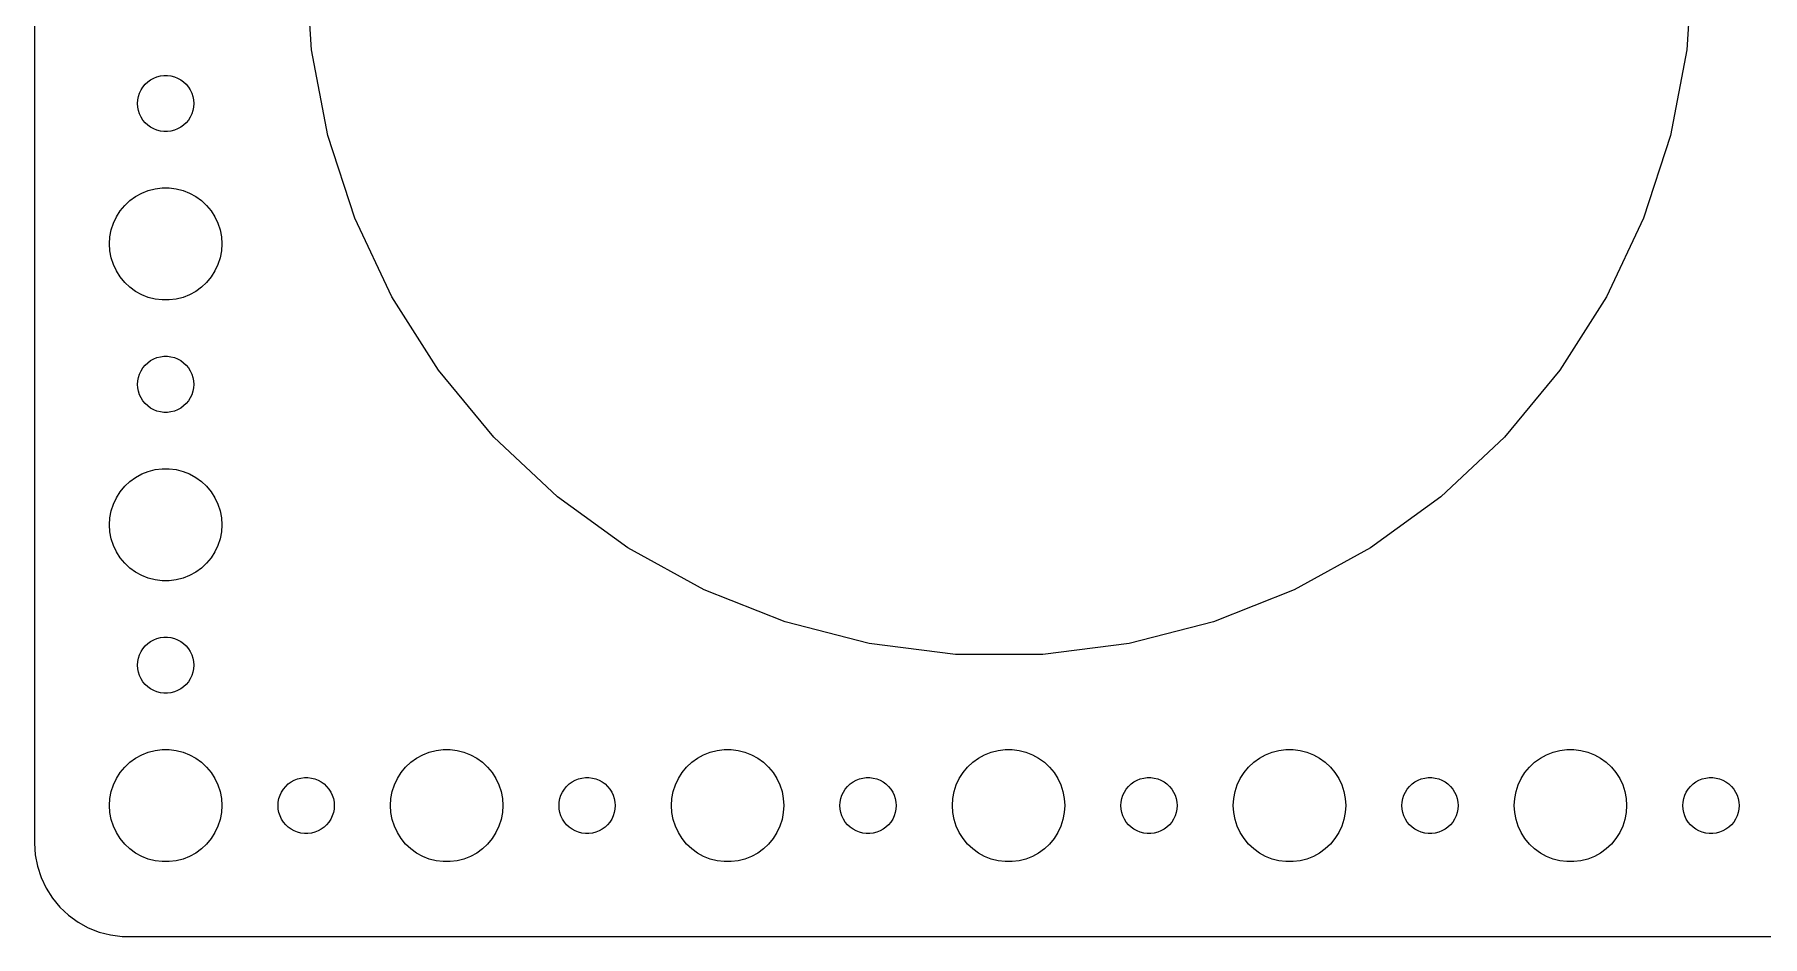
# Model space of a CAD drawing. Header units: metres. Extents: x -210 to 210, y -52 to 52.
# Drawn here: x -209.5 to -117.2, y -52 to -3.8 of the extents above; entities that cross this region are included whole.
import ezdxf

# ---------------------------------------------------------------- set-up
doc = ezdxf.new("R2010")
doc.units = ezdxf.units.M

msp = doc.modelspace()

# ---------------------------------------------------------------- linework, layer by layer
for p, q in [((-209.5, 47), (-209.5, -47)), ((-194.708, -4.63733), (-195, 0)), ((-121, 0), (-121.292, -4.63733)), ((-193.838, -9.20152), (-194.708, -4.63733)), ((-121.292, -4.63733), (-122.162, -9.20152)), ((-203.593, -6.47318), (-203.456, -6.34422)), ((-203.456, -6.34422), (-203.304, -6.23351)), ((-203.304, -6.23351), (-203.139, -6.14275)), ((-203.139, -6.14275), (-202.964, -6.07341)), ((-202.964, -6.07341), (-202.781, -6.02657)), ((-202.781, -6.02657), (-202.594, -6.00294)), ((-202.594, -6.00294), (-202.406, -6.00294)), ((-202.406, -6.00294), (-202.219, -6.02657)), ((-202.219, -6.02657), (-202.036, -6.07341)), ((-202.036, -6.07341), (-201.861, -6.14275)), ((-201.861, -6.14275), (-201.696, -6.23351)), ((-201.696, -6.23351), (-201.544, -6.34422)), ((-201.544, -6.34422), (-201.407, -6.47318)), ((-204, -7.5), (-203.988, -7.312)), ((-203.988, -7.312), (-203.953, -7.12695)), ((-203.953, -7.12695), (-203.895, -6.9478)), ((-203.895, -6.9478), (-203.814, -6.77736)), ((-203.814, -6.77736), (-203.714, -6.61832)), ((-203.714, -6.61832), (-203.593, -6.47318)), ((-201.407, -6.47318), (-201.286, -6.61832)), ((-201.286, -6.61832), (-201.186, -6.77736)), ((-201.186, -6.77736), (-201.105, -6.9478)), ((-201.105, -6.9478), (-201.047, -7.12695)), ((-201.047, -7.12695), (-201.012, -7.312)), ((-201.012, -7.312), (-201, -7.5)), ((-203.988, -7.68799), (-204, -7.5)), ((-203.953, -7.87303), (-203.988, -7.68799)), ((-203.895, -8.05219), (-203.953, -7.87303)), ((-203.814, -8.22263), (-203.895, -8.05219)), ((-203.714, -8.38167), (-203.814, -8.22263)), ((-201.186, -8.22263), (-201.286, -8.38167)), ((-201.105, -8.05219), (-201.186, -8.22263)), ((-201.047, -7.87303), (-201.105, -8.05219)), ((-201.012, -7.68799), (-201.047, -7.87303)), ((-201, -7.5), (-201.012, -7.68799)), ((-203.593, -8.52681), (-203.714, -8.38167)), ((-203.456, -8.65576), (-203.593, -8.52681)), ((-203.304, -8.76648), (-203.456, -8.65576)), ((-203.139, -8.85724), (-203.304, -8.76648)), ((-202.964, -8.92657), (-203.139, -8.85724)), ((-202.781, -8.97342), (-202.964, -8.92657)), ((-202.594, -8.99704), (-202.781, -8.97342)), ((-202.406, -8.99704), (-202.594, -8.99704)), ((-202.219, -8.97342), (-202.406, -8.99704)), ((-202.036, -8.92657), (-202.219, -8.97342)), ((-201.861, -8.85724), (-202.036, -8.92657)), ((-201.696, -8.76648), (-201.861, -8.85724)), ((-201.544, -8.65576), (-201.696, -8.76648)), ((-201.407, -8.52681), (-201.544, -8.65576)), ((-201.286, -8.38167), (-201.407, -8.52681)), ((-192.402, -13.6206), (-193.838, -9.20152)), ((-122.162, -9.20152), (-123.598, -13.6206)), ((-204.687, -12.9464), (-204.412, -12.6884)), ((-204.412, -12.6884), (-204.107, -12.467)), ((-204.107, -12.467), (-203.777, -12.2855)), ((-203.777, -12.2855), (-203.427, -12.1468)), ((-203.427, -12.1468), (-203.062, -12.0531)), ((-203.062, -12.0531), (-202.688, -12.0059)), ((-202.688, -12.0059), (-202.312, -12.0059)), ((-202.312, -12.0059), (-201.938, -12.0531)), ((-201.938, -12.0531), (-201.573, -12.1468)), ((-201.573, -12.1468), (-201.223, -12.2855)), ((-201.223, -12.2855), (-200.893, -12.467)), ((-200.893, -12.467), (-200.588, -12.6884)), ((-200.588, -12.6884), (-200.313, -12.9464)), ((-205.289, -13.8956), (-205.129, -13.5547)), ((-205.129, -13.5547), (-204.927, -13.2366)), ((-204.927, -13.2366), (-204.687, -12.9464)), ((-200.313, -12.9464), (-200.073, -13.2366)), ((-200.073, -13.2366), (-199.871, -13.5547)), ((-199.871, -13.5547), (-199.711, -13.8956)), ((-190.423, -17.8249), (-192.402, -13.6206)), ((-123.598, -13.6206), (-125.577, -17.8249)), ((-205.5, -15), (-205.476, -14.624)), ((-205.476, -14.624), (-205.406, -14.2539)), ((-205.406, -14.2539), (-205.289, -13.8956)), ((-199.711, -13.8956), (-199.594, -14.2539)), ((-199.594, -14.2539), (-199.524, -14.624)), ((-199.524, -14.624), (-199.5, -15)), ((-205.476, -15.376), (-205.5, -15)), ((-205.406, -15.7461), (-205.476, -15.376)), ((-199.524, -15.376), (-199.594, -15.7461)), ((-199.5, -15), (-199.524, -15.376)), ((-205.289, -16.1044), (-205.406, -15.7461)), ((-205.129, -16.4453), (-205.289, -16.1044)), ((-204.927, -16.7634), (-205.129, -16.4453)), ((-199.871, -16.4453), (-200.073, -16.7634)), ((-199.711, -16.1044), (-199.871, -16.4453)), ((-199.594, -15.7461), (-199.711, -16.1044)), ((-204.687, -17.0536), (-204.927, -16.7634)), ((-204.412, -17.3115), (-204.687, -17.0536)), ((-204.107, -17.533), (-204.412, -17.3115)), ((-200.588, -17.3115), (-200.893, -17.533)), ((-200.313, -17.0536), (-200.588, -17.3115)), ((-200.073, -16.7634), (-200.313, -17.0536)), ((-203.777, -17.7145), (-204.107, -17.533)), ((-203.427, -17.8532), (-203.777, -17.7145)), ((-203.062, -17.9469), (-203.427, -17.8532)), ((-202.688, -17.9941), (-203.062, -17.9469)), ((-202.312, -17.9941), (-202.688, -17.9941)), ((-201.938, -17.9469), (-202.312, -17.9941)), ((-201.573, -17.8532), (-201.938, -17.9469)), ((-201.223, -17.7145), (-201.573, -17.8532)), ((-200.893, -17.533), (-201.223, -17.7145)), ((-187.934, -21.748), (-190.423, -17.8249)), ((-125.577, -17.8249), (-128.066, -21.748)), ((-203.304, -21.2335), (-203.139, -21.1427)), ((-203.139, -21.1427), (-202.964, -21.0734)), ((-202.964, -21.0734), (-202.781, -21.0266)), ((-202.781, -21.0266), (-202.594, -21.003)), ((-202.594, -21.003), (-202.406, -21.003)), ((-202.406, -21.003), (-202.219, -21.0266)), ((-202.219, -21.0266), (-202.036, -21.0734)), ((-202.036, -21.0734), (-201.861, -21.1427)), ((-201.861, -21.1427), (-201.696, -21.2335)), ((-203.988, -22.312), (-203.953, -22.127)), ((-203.953, -22.127), (-203.895, -21.9478)), ((-203.895, -21.9478), (-203.814, -21.7774)), ((-203.814, -21.7774), (-203.714, -21.6183)), ((-203.714, -21.6183), (-203.593, -21.4732)), ((-203.593, -21.4732), (-203.456, -21.3442)), ((-203.456, -21.3442), (-203.304, -21.2335)), ((-201.696, -21.2335), (-201.544, -21.3442)), ((-201.544, -21.3442), (-201.407, -21.4732)), ((-201.407, -21.4732), (-201.286, -21.6183)), ((-201.286, -21.6183), (-201.186, -21.7774)), ((-201.186, -21.7774), (-201.105, -21.9478)), ((-201.105, -21.9478), (-201.047, -22.127)), ((-201.047, -22.127), (-201.012, -22.312)), ((-184.972, -25.3282), (-187.934, -21.748)), ((-128.066, -21.748), (-131.028, -25.3282)), ((-204, -22.5), (-203.988, -22.312)), ((-203.988, -22.688), (-204, -22.5)), ((-203.953, -22.873), (-203.988, -22.688)), ((-203.895, -23.0522), (-203.953, -22.873)), ((-203.814, -23.2226), (-203.895, -23.0522)), ((-201.105, -23.0522), (-201.186, -23.2226)), ((-201.047, -22.873), (-201.105, -23.0522)), ((-201.012, -22.688), (-201.047, -22.873)), ((-201.012, -22.312), (-201, -22.5)), ((-201, -22.5), (-201.012, -22.688)), ((-203.714, -23.3817), (-203.814, -23.2226)), ((-203.593, -23.5268), (-203.714, -23.3817)), ((-203.456, -23.6558), (-203.593, -23.5268)), ((-203.304, -23.7665), (-203.456, -23.6558)), ((-203.139, -23.8572), (-203.304, -23.7665)), ((-202.964, -23.9266), (-203.139, -23.8572)), ((-202.781, -23.9734), (-202.964, -23.9266)), ((-202.594, -23.997), (-202.781, -23.9734)), ((-202.219, -23.9734), (-202.406, -23.997)), ((-202.036, -23.9266), (-202.219, -23.9734)), ((-201.861, -23.8572), (-202.036, -23.9266)), ((-201.696, -23.7665), (-201.861, -23.8572)), ((-201.544, -23.6558), (-201.696, -23.7665)), ((-201.407, -23.5268), (-201.544, -23.6558)), ((-201.286, -23.3817), (-201.407, -23.5268)), ((-201.186, -23.2226), (-201.286, -23.3817)), ((-202.406, -23.997), (-202.594, -23.997)), ((-181.585, -28.509), (-184.972, -25.3282)), ((-131.028, -25.3282), (-134.415, -28.509)), ((-204.412, -27.6884), (-204.107, -27.467)), ((-204.107, -27.467), (-203.777, -27.2855)), ((-203.777, -27.2855), (-203.427, -27.1468)), ((-203.427, -27.1468), (-203.062, -27.0531)), ((-203.062, -27.0531), (-202.688, -27.0059)), ((-202.688, -27.0059), (-202.312, -27.0059)), ((-202.312, -27.0059), (-201.938, -27.0531)), ((-201.938, -27.0531), (-201.573, -27.1468)), ((-201.573, -27.1468), (-201.223, -27.2855)), ((-201.223, -27.2855), (-200.893, -27.467)), ((-200.893, -27.467), (-200.588, -27.6884)), ((-205.289, -28.8956), (-205.129, -28.5547)), ((-205.129, -28.5547), (-204.927, -28.2366)), ((-204.927, -28.2366), (-204.687, -27.9464)), ((-204.687, -27.9464), (-204.412, -27.6884)), ((-200.588, -27.6884), (-200.313, -27.9464)), ((-200.313, -27.9464), (-200.073, -28.2366)), ((-200.073, -28.2366), (-199.871, -28.5547)), ((-199.871, -28.5547), (-199.711, -28.8956)), ((-177.826, -31.2401), (-181.585, -28.509)), ((-134.415, -28.509), (-138.174, -31.2401)), ((-205.476, -29.624), (-205.406, -29.2539)), ((-205.406, -29.2539), (-205.289, -28.8956)), ((-199.711, -28.8956), (-199.594, -29.2539)), ((-199.594, -29.2539), (-199.524, -29.624)), ((-205.5, -30), (-205.476, -29.624)), ((-205.476, -30.376), (-205.5, -30)), ((-205.406, -30.7461), (-205.476, -30.376)), ((-199.524, -30.376), (-199.594, -30.7461)), ((-199.524, -29.624), (-199.5, -30)), ((-199.5, -30), (-199.524, -30.376)), ((-205.289, -31.1044), (-205.406, -30.7461)), ((-205.129, -31.4453), (-205.289, -31.1044)), ((-199.711, -31.1044), (-199.871, -31.4453)), ((-199.594, -30.7461), (-199.711, -31.1044)), ((-173.754, -33.4786), (-177.826, -31.2401)), ((-138.174, -31.2401), (-142.246, -33.4786)), ((-204.927, -31.7634), (-205.129, -31.4453)), ((-204.687, -32.0536), (-204.927, -31.7634)), ((-204.412, -32.3115), (-204.687, -32.0536)), ((-200.313, -32.0536), (-200.588, -32.3115)), ((-200.073, -31.7634), (-200.313, -32.0536)), ((-199.871, -31.4453), (-200.073, -31.7634)), ((-204.107, -32.533), (-204.412, -32.3115)), ((-203.777, -32.7145), (-204.107, -32.533)), ((-203.427, -32.8532), (-203.777, -32.7145)), ((-203.062, -32.9469), (-203.427, -32.8532)), ((-202.688, -32.9941), (-203.062, -32.9469)), ((-202.312, -32.9941), (-202.688, -32.9941)), ((-201.938, -32.9469), (-202.312, -32.9941)), ((-201.573, -32.8532), (-201.938, -32.9469)), ((-201.223, -32.7145), (-201.573, -32.8532)), ((-200.893, -32.533), (-201.223, -32.7145)), ((-200.588, -32.3115), (-200.893, -32.533)), ((-169.434, -35.1891), (-173.754, -33.4786)), ((-142.246, -33.4786), (-146.566, -35.1891)), ((-164.933, -36.3446), (-169.434, -35.1891)), ((-146.566, -35.1891), (-151.067, -36.3446)), ((-203.895, -36.9478), (-203.814, -36.7774)), ((-203.814, -36.7774), (-203.714, -36.6183)), ((-203.714, -36.6183), (-203.593, -36.4732)), ((-203.593, -36.4732), (-203.456, -36.3442)), ((-203.456, -36.3442), (-203.304, -36.2335)), ((-203.304, -36.2335), (-203.139, -36.1428)), ((-203.139, -36.1428), (-202.964, -36.0734)), ((-202.964, -36.0734), (-202.781, -36.0266)), ((-202.781, -36.0266), (-202.594, -36.003)), ((-202.594, -36.003), (-202.406, -36.003)), ((-202.406, -36.003), (-202.219, -36.0266)), ((-202.219, -36.0266), (-202.036, -36.0734)), ((-202.036, -36.0734), (-201.861, -36.1428)), ((-201.861, -36.1428), (-201.696, -36.2335)), ((-201.696, -36.2335), (-201.544, -36.3442)), ((-201.544, -36.3442), (-201.407, -36.4732)), ((-201.407, -36.4732), (-201.286, -36.6183)), ((-201.286, -36.6183), (-201.186, -36.7774)), ((-201.186, -36.7774), (-201.105, -36.9478)), ((-160.323, -36.927), (-164.933, -36.3446)), ((-151.067, -36.3446), (-155.677, -36.927)), ((-204, -37.5), (-203.988, -37.312)), ((-203.988, -37.688), (-204, -37.5)), ((-203.988, -37.312), (-203.953, -37.127)), ((-203.953, -37.873), (-203.988, -37.688)), ((-203.953, -37.127), (-203.895, -36.9478)), ((-201.105, -36.9478), (-201.047, -37.127)), ((-201.047, -37.127), (-201.012, -37.312)), ((-201.012, -37.688), (-201.047, -37.873)), ((-201.012, -37.312), (-201, -37.5)), ((-201, -37.5), (-201.012, -37.688)), ((-155.677, -36.927), (-160.323, -36.927)), ((-203.895, -38.0522), (-203.953, -37.873)), ((-203.814, -38.2226), (-203.895, -38.0522)), ((-203.714, -38.3817), (-203.814, -38.2226)), ((-203.593, -38.5268), (-203.714, -38.3817)), ((-203.456, -38.6558), (-203.593, -38.5268)), ((-203.304, -38.7665), (-203.456, -38.6558)), ((-201.544, -38.6558), (-201.696, -38.7665)), ((-201.407, -38.5268), (-201.544, -38.6558)), ((-201.286, -38.3817), (-201.407, -38.5268)), ((-201.186, -38.2226), (-201.286, -38.3817)), ((-201.105, -38.0522), (-201.186, -38.2226)), ((-201.047, -37.873), (-201.105, -38.0522)), ((-203.139, -38.8572), (-203.304, -38.7665)), ((-202.964, -38.9266), (-203.139, -38.8572)), ((-202.781, -38.9734), (-202.964, -38.9266)), ((-202.594, -38.997), (-202.781, -38.9734)), ((-202.406, -38.997), (-202.594, -38.997)), ((-202.219, -38.9734), (-202.406, -38.997)), ((-202.036, -38.9266), (-202.219, -38.9734)), ((-201.861, -38.8572), (-202.036, -38.9266)), ((-201.696, -38.7665), (-201.861, -38.8572)), ((-204.107, -42.467), (-203.777, -42.2855)), ((-203.777, -42.2855), (-203.427, -42.1468)), ((-203.427, -42.1468), (-203.062, -42.0531)), ((-203.062, -42.0531), (-202.688, -42.0059)), ((-202.688, -42.0059), (-202.312, -42.0059)), ((-202.312, -42.0059), (-201.938, -42.0531)), ((-201.938, -42.0531), (-201.573, -42.1468)), ((-201.573, -42.1468), (-201.223, -42.2855)), ((-201.223, -42.2855), (-200.893, -42.467)), ((-189.107, -42.467), (-188.777, -42.2855)), ((-188.777, -42.2855), (-188.427, -42.1468)), ((-188.427, -42.1468), (-188.062, -42.0531)), ((-188.062, -42.0531), (-187.688, -42.0059)), ((-187.688, -42.0059), (-187.312, -42.0059)), ((-187.312, -42.0059), (-186.938, -42.0531)), ((-186.938, -42.0531), (-186.573, -42.1468)), ((-186.573, -42.1468), (-186.223, -42.2855)), ((-186.223, -42.2855), (-185.893, -42.467)), ((-174.107, -42.467), (-173.777, -42.2855)), ((-173.777, -42.2855), (-173.427, -42.1468)), ((-173.427, -42.1468), (-173.062, -42.0531)), ((-173.062, -42.0531), (-172.688, -42.0059)), ((-172.688, -42.0059), (-172.312, -42.0059)), ((-172.312, -42.0059), (-171.938, -42.0531)), ((-171.938, -42.0531), (-171.573, -42.1468)), ((-171.573, -42.1468), (-171.223, -42.2855)), ((-171.223, -42.2855), (-170.893, -42.467)), ((-159.107, -42.467), (-158.777, -42.2855)), ((-158.777, -42.2855), (-158.427, -42.1468)), ((-158.427, -42.1468), (-158.062, -42.0531)), ((-158.062, -42.0531), (-157.688, -42.0059)), ((-157.688, -42.0059), (-157.312, -42.0059)), ((-157.312, -42.0059), (-156.938, -42.0531)), ((-156.938, -42.0531), (-156.573, -42.1468)), ((-156.573, -42.1468), (-156.223, -42.2855)), ((-156.223, -42.2855), (-155.893, -42.467)), ((-144.107, -42.467), (-143.777, -42.2855)), ((-143.777, -42.2855), (-143.427, -42.1468)), ((-143.427, -42.1468), (-143.062, -42.0531)), ((-143.062, -42.0531), (-142.688, -42.0059)), ((-142.688, -42.0059), (-142.312, -42.0059)), ((-142.312, -42.0059), (-141.938, -42.0531)), ((-141.938, -42.0531), (-141.573, -42.1468)), ((-141.573, -42.1468), (-141.223, -42.2855)), ((-141.223, -42.2855), (-140.893, -42.467)), ((-129.107, -42.467), (-128.777, -42.2855)), ((-128.777, -42.2855), (-128.427, -42.1468)), ((-128.427, -42.1468), (-128.062, -42.0531)), ((-128.062, -42.0531), (-127.688, -42.0059)), ((-127.688, -42.0059), (-127.312, -42.0059)), ((-127.312, -42.0059), (-126.938, -42.0531)), ((-126.938, -42.0531), (-126.573, -42.1468)), ((-126.573, -42.1468), (-126.223, -42.2855)), ((-126.223, -42.2855), (-125.893, -42.467)), ((-205.129, -43.5547), (-204.927, -43.2366)), ((-204.927, -43.2366), (-204.687, -42.9464)), ((-204.687, -42.9464), (-204.412, -42.6885)), ((-204.412, -42.6885), (-204.107, -42.467)), ((-200.893, -42.467), (-200.588, -42.6885)), ((-200.588, -42.6885), (-200.313, -42.9464)), ((-200.313, -42.9464), (-200.073, -43.2366)), ((-200.073, -43.2366), (-199.871, -43.5547)), ((-190.129, -43.5547), (-189.927, -43.2366)), ((-189.927, -43.2366), (-189.687, -42.9464)), ((-189.687, -42.9464), (-189.412, -42.6885)), ((-189.412, -42.6885), (-189.107, -42.467)), ((-185.893, -42.467), (-185.588, -42.6885)), ((-185.588, -42.6885), (-185.313, -42.9464)), ((-185.313, -42.9464), (-185.073, -43.2366)), ((-185.073, -43.2366), (-184.871, -43.5547)), ((-175.129, -43.5547), (-174.927, -43.2366)), ((-174.927, -43.2366), (-174.687, -42.9464)), ((-174.687, -42.9464), (-174.412, -42.6885)), ((-174.412, -42.6885), (-174.107, -42.467)), ((-170.893, -42.467), (-170.588, -42.6885)), ((-170.588, -42.6885), (-170.313, -42.9464)), ((-170.313, -42.9464), (-170.073, -43.2366)), ((-170.073, -43.2366), (-169.871, -43.5547)), ((-160.129, -43.5547), (-159.927, -43.2366)), ((-159.927, -43.2366), (-159.687, -42.9464)), ((-159.687, -42.9464), (-159.412, -42.6885)), ((-159.412, -42.6885), (-159.107, -42.467)), ((-155.893, -42.467), (-155.588, -42.6885)), ((-155.588, -42.6885), (-155.313, -42.9464)), ((-155.313, -42.9464), (-155.073, -43.2366)), ((-155.073, -43.2366), (-154.871, -43.5547)), ((-145.129, -43.5547), (-144.927, -43.2366)), ((-144.927, -43.2366), (-144.687, -42.9464)), ((-144.687, -42.9464), (-144.412, -42.6885)), ((-144.412, -42.6885), (-144.107, -42.467)), ((-140.893, -42.467), (-140.588, -42.6885)), ((-140.588, -42.6885), (-140.313, -42.9464)), ((-140.313, -42.9464), (-140.073, -43.2366)), ((-140.073, -43.2366), (-139.871, -43.5547)), ((-130.129, -43.5547), (-129.927, -43.2366)), ((-129.927, -43.2366), (-129.687, -42.9464)), ((-129.687, -42.9464), (-129.412, -42.6885)), ((-129.412, -42.6885), (-129.107, -42.467)), ((-125.893, -42.467), (-125.588, -42.6885)), ((-125.588, -42.6885), (-125.313, -42.9464)), ((-125.313, -42.9464), (-125.073, -43.2366)), ((-125.073, -43.2366), (-124.871, -43.5547)), ((-205.476, -44.624), (-205.406, -44.2539)), ((-205.406, -44.2539), (-205.289, -43.8956)), ((-205.289, -43.8956), (-205.129, -43.5547)), ((-199.871, -43.5547), (-199.711, -43.8956)), ((-199.711, -43.8956), (-199.594, -44.2539)), ((-199.594, -44.2539), (-199.524, -44.624)), ((-196.395, -44.4478), (-196.314, -44.2774)), ((-196.314, -44.2774), (-196.214, -44.1183)), ((-196.214, -44.1183), (-196.093, -43.9732)), ((-196.093, -43.9732), (-195.956, -43.8442)), ((-195.956, -43.8442), (-195.804, -43.7335)), ((-195.804, -43.7335), (-195.639, -43.6428)), ((-195.639, -43.6428), (-195.464, -43.5734)), ((-195.464, -43.5734), (-195.281, -43.5266)), ((-195.281, -43.5266), (-195.094, -43.503)), ((-195.094, -43.503), (-194.906, -43.503)), ((-194.906, -43.503), (-194.719, -43.5266)), ((-194.719, -43.5266), (-194.536, -43.5734)), ((-194.536, -43.5734), (-194.361, -43.6428)), ((-194.361, -43.6428), (-194.196, -43.7335)), ((-194.196, -43.7335), (-194.044, -43.8442)), ((-194.044, -43.8442), (-193.907, -43.9732)), ((-193.907, -43.9732), (-193.786, -44.1183)), ((-193.786, -44.1183), (-193.686, -44.2774)), ((-193.686, -44.2774), (-193.605, -44.4478)), ((-190.476, -44.624), (-190.406, -44.2539)), ((-190.406, -44.2539), (-190.289, -43.8956)), ((-190.289, -43.8956), (-190.129, -43.5547)), ((-184.871, -43.5547), (-184.711, -43.8956)), ((-184.711, -43.8956), (-184.594, -44.2539)), ((-184.594, -44.2539), (-184.524, -44.624)), ((-181.395, -44.4478), (-181.314, -44.2774)), ((-181.314, -44.2774), (-181.214, -44.1183)), ((-181.214, -44.1183), (-181.093, -43.9732)), ((-181.093, -43.9732), (-180.956, -43.8442)), ((-180.956, -43.8442), (-180.804, -43.7335)), ((-180.804, -43.7335), (-180.639, -43.6428)), ((-180.639, -43.6428), (-180.464, -43.5734)), ((-180.464, -43.5734), (-180.281, -43.5266)), ((-180.281, -43.5266), (-180.094, -43.503)), ((-180.094, -43.503), (-179.906, -43.503)), ((-179.906, -43.503), (-179.719, -43.5266)), ((-179.719, -43.5266), (-179.536, -43.5734)), ((-179.536, -43.5734), (-179.361, -43.6428)), ((-179.361, -43.6428), (-179.196, -43.7335)), ((-179.196, -43.7335), (-179.044, -43.8442)), ((-179.044, -43.8442), (-178.907, -43.9732)), ((-178.907, -43.9732), (-178.786, -44.1183)), ((-178.786, -44.1183), (-178.686, -44.2774)), ((-178.686, -44.2774), (-178.605, -44.4478)), ((-175.476, -44.624), (-175.406, -44.2539)), ((-175.406, -44.2539), (-175.289, -43.8956)), ((-175.289, -43.8956), (-175.129, -43.5547)), ((-169.871, -43.5547), (-169.711, -43.8956)), ((-169.711, -43.8956), (-169.594, -44.2539)), ((-169.594, -44.2539), (-169.524, -44.624)), ((-166.395, -44.4478), (-166.314, -44.2774)), ((-166.314, -44.2774), (-166.214, -44.1183)), ((-166.214, -44.1183), (-166.093, -43.9732)), ((-166.093, -43.9732), (-165.956, -43.8442)), ((-165.956, -43.8442), (-165.804, -43.7335)), ((-165.804, -43.7335), (-165.639, -43.6428)), ((-165.639, -43.6428), (-165.464, -43.5734)), ((-165.464, -43.5734), (-165.281, -43.5266)), ((-165.281, -43.5266), (-165.094, -43.503)), ((-165.094, -43.503), (-164.906, -43.503)), ((-164.906, -43.503), (-164.719, -43.5266)), ((-164.719, -43.5266), (-164.536, -43.5734)), ((-164.536, -43.5734), (-164.361, -43.6428)), ((-164.361, -43.6428), (-164.196, -43.7335)), ((-164.196, -43.7335), (-164.044, -43.8442)), ((-164.044, -43.8442), (-163.907, -43.9732)), ((-163.907, -43.9732), (-163.786, -44.1183)), ((-163.786, -44.1183), (-163.686, -44.2774)), ((-163.686, -44.2774), (-163.605, -44.4478)), ((-160.476, -44.624), (-160.406, -44.2539)), ((-160.406, -44.2539), (-160.289, -43.8956)), ((-160.289, -43.8956), (-160.129, -43.5547)), ((-154.871, -43.5547), (-154.711, -43.8956)), ((-154.711, -43.8956), (-154.594, -44.2539)), ((-154.594, -44.2539), (-154.524, -44.624)), ((-151.395, -44.4478), (-151.314, -44.2774)), ((-151.314, -44.2774), (-151.214, -44.1183)), ((-151.214, -44.1183), (-151.093, -43.9732)), ((-151.093, -43.9732), (-150.956, -43.8442)), ((-150.956, -43.8442), (-150.804, -43.7335)), ((-150.804, -43.7335), (-150.639, -43.6428)), ((-150.639, -43.6428), (-150.464, -43.5734)), ((-150.464, -43.5734), (-150.281, -43.5266)), ((-150.281, -43.5266), (-150.094, -43.503)), ((-150.094, -43.503), (-149.906, -43.503)), ((-149.906, -43.503), (-149.719, -43.5266)), ((-149.719, -43.5266), (-149.536, -43.5734)), ((-149.536, -43.5734), (-149.361, -43.6428)), ((-149.361, -43.6428), (-149.196, -43.7335)), ((-149.196, -43.7335), (-149.044, -43.8442)), ((-149.044, -43.8442), (-148.907, -43.9732)), ((-148.907, -43.9732), (-148.786, -44.1183)), ((-148.786, -44.1183), (-148.686, -44.2774)), ((-148.686, -44.2774), (-148.605, -44.4478)), ((-145.476, -44.624), (-145.406, -44.2539)), ((-145.406, -44.2539), (-145.289, -43.8956)), ((-145.289, -43.8956), (-145.129, -43.5547)), ((-139.871, -43.5547), (-139.711, -43.8956)), ((-139.711, -43.8956), (-139.594, -44.2539)), ((-139.594, -44.2539), (-139.524, -44.624)), ((-136.395, -44.4478), (-136.314, -44.2774)), ((-136.314, -44.2774), (-136.214, -44.1183)), ((-136.214, -44.1183), (-136.093, -43.9732)), ((-136.093, -43.9732), (-135.956, -43.8442)), ((-135.956, -43.8442), (-135.804, -43.7335)), ((-135.804, -43.7335), (-135.639, -43.6428)), ((-135.639, -43.6428), (-135.464, -43.5734)), ((-135.464, -43.5734), (-135.281, -43.5266)), ((-135.281, -43.5266), (-135.094, -43.503)), ((-135.094, -43.503), (-134.906, -43.503)), ((-134.906, -43.503), (-134.719, -43.5266)), ((-134.719, -43.5266), (-134.536, -43.5734)), ((-134.536, -43.5734), (-134.361, -43.6428)), ((-134.361, -43.6428), (-134.196, -43.7335)), ((-134.196, -43.7335), (-134.044, -43.8442)), ((-134.044, -43.8442), (-133.907, -43.9732)), ((-133.907, -43.9732), (-133.786, -44.1183)), ((-133.786, -44.1183), (-133.686, -44.2774)), ((-133.686, -44.2774), (-133.605, -44.4478)), ((-130.476, -44.624), (-130.406, -44.2539)), ((-130.406, -44.2539), (-130.289, -43.8956)), ((-130.289, -43.8956), (-130.129, -43.5547)), ((-124.871, -43.5547), (-124.711, -43.8956)), ((-124.711, -43.8956), (-124.594, -44.2539)), ((-124.594, -44.2539), (-124.524, -44.624)), ((-121.395, -44.4478), (-121.314, -44.2774)), ((-121.314, -44.2774), (-121.214, -44.1183)), ((-121.214, -44.1183), (-121.093, -43.9732)), ((-121.093, -43.9732), (-120.956, -43.8442)), ((-120.956, -43.8442), (-120.804, -43.7335)), ((-120.804, -43.7335), (-120.639, -43.6428)), ((-120.639, -43.6428), (-120.464, -43.5734)), ((-120.464, -43.5734), (-120.281, -43.5266)), ((-120.281, -43.5266), (-120.094, -43.503)), ((-120.094, -43.503), (-119.906, -43.503)), ((-119.906, -43.503), (-119.719, -43.5266)), ((-119.719, -43.5266), (-119.536, -43.5734)), ((-119.536, -43.5734), (-119.361, -43.6428)), ((-119.361, -43.6428), (-119.196, -43.7335)), ((-119.196, -43.7335), (-119.044, -43.8442)), ((-119.044, -43.8442), (-118.907, -43.9732)), ((-118.907, -43.9732), (-118.786, -44.1183)), ((-118.786, -44.1183), (-118.686, -44.2774)), ((-118.686, -44.2774), (-118.605, -44.4478)), ((-205.5, -45), (-205.476, -44.624)), ((-205.476, -45.376), (-205.5, -45)), ((-199.524, -44.624), (-199.5, -45)), ((-199.5, -45), (-199.524, -45.376)), ((-196.5, -45), (-196.488, -44.812)), ((-196.488, -45.188), (-196.5, -45)), ((-196.488, -44.812), (-196.453, -44.627)), ((-196.453, -45.373), (-196.488, -45.188)), ((-196.453, -44.627), (-196.395, -44.4478)), ((-193.605, -44.4478), (-193.547, -44.627)), ((-193.547, -44.627), (-193.512, -44.812)), ((-193.512, -45.188), (-193.547, -45.373)), ((-193.512, -44.812), (-193.5, -45)), ((-193.5, -45), (-193.512, -45.188)), ((-190.5, -45), (-190.476, -44.624)), ((-190.476, -45.376), (-190.5, -45)), ((-184.524, -44.624), (-184.5, -45)), ((-184.5, -45), (-184.524, -45.376)), ((-181.5, -45), (-181.488, -44.812)), ((-181.488, -45.188), (-181.5, -45)), ((-181.488, -44.812), (-181.453, -44.627)), ((-181.453, -45.373), (-181.488, -45.188)), ((-181.453, -44.627), (-181.395, -44.4478)), ((-178.605, -44.4478), (-178.547, -44.627)), ((-178.547, -44.627), (-178.512, -44.812)), ((-178.512, -45.188), (-178.547, -45.373)), ((-178.512, -44.812), (-178.5, -45)), ((-178.5, -45), (-178.512, -45.188)), ((-175.5, -45), (-175.476, -44.624)), ((-175.476, -45.376), (-175.5, -45)), ((-169.524, -44.624), (-169.5, -45)), ((-169.5, -45), (-169.524, -45.376)), ((-166.5, -45), (-166.488, -44.812)), ((-166.488, -45.188), (-166.5, -45)), ((-166.488, -44.812), (-166.453, -44.627)), ((-166.453, -45.373), (-166.488, -45.188)), ((-166.453, -44.627), (-166.395, -44.4478)), ((-163.605, -44.4478), (-163.547, -44.627)), ((-163.547, -44.627), (-163.512, -44.812)), ((-163.512, -45.188), (-163.547, -45.373)), ((-163.512, -44.812), (-163.5, -45)), ((-163.5, -45), (-163.512, -45.188)), ((-160.5, -45), (-160.476, -44.624)), ((-160.476, -45.376), (-160.5, -45)), ((-154.524, -44.624), (-154.5, -45)), ((-154.5, -45), (-154.524, -45.376)), ((-151.5, -45), (-151.488, -44.812)), ((-151.488, -45.188), (-151.5, -45)), ((-151.488, -44.812), (-151.453, -44.627)), ((-151.453, -45.373), (-151.488, -45.188)), ((-151.453, -44.627), (-151.395, -44.4478)), ((-148.605, -44.4478), (-148.547, -44.627)), ((-148.547, -44.627), (-148.512, -44.812)), ((-148.512, -45.188), (-148.547, -45.373)), ((-148.512, -44.812), (-148.5, -45)), ((-148.5, -45), (-148.512, -45.188)), ((-145.5, -45), (-145.476, -44.624)), ((-145.476, -45.376), (-145.5, -45)), ((-139.524, -44.624), (-139.5, -45)), ((-139.5, -45), (-139.524, -45.376)), ((-136.5, -45), (-136.488, -44.812)), ((-136.488, -45.188), (-136.5, -45)), ((-136.488, -44.812), (-136.453, -44.627)), ((-136.453, -45.373), (-136.488, -45.188)), ((-136.453, -44.627), (-136.395, -44.4478)), ((-133.605, -44.4478), (-133.547, -44.627)), ((-133.547, -44.627), (-133.512, -44.812)), ((-133.512, -45.188), (-133.547, -45.373)), ((-133.512, -44.812), (-133.5, -45)), ((-133.5, -45), (-133.512, -45.188)), ((-130.5, -45), (-130.476, -44.624)), ((-130.476, -45.376), (-130.5, -45)), ((-124.524, -44.624), (-124.5, -45)), ((-124.5, -45), (-124.524, -45.376)), ((-121.5, -45), (-121.488, -44.812)), ((-121.488, -45.188), (-121.5, -45)), ((-121.488, -44.812), (-121.453, -44.627)), ((-121.453, -45.373), (-121.488, -45.188)), ((-121.453, -44.627), (-121.395, -44.4478)), ((-118.605, -44.4478), (-118.547, -44.627)), ((-118.547, -44.627), (-118.512, -44.812)), ((-118.512, -45.188), (-118.547, -45.373)), ((-118.512, -44.812), (-118.5, -45)), ((-118.5, -45), (-118.512, -45.188)), ((-205.406, -45.7461), (-205.476, -45.376)), ((-205.289, -46.1044), (-205.406, -45.7461)), ((-205.129, -46.4453), (-205.289, -46.1044)), ((-199.711, -46.1044), (-199.871, -46.4453)), ((-199.594, -45.7461), (-199.711, -46.1044)), ((-199.524, -45.376), (-199.594, -45.7461)), ((-196.395, -45.5522), (-196.453, -45.373)), ((-196.314, -45.7226), (-196.395, -45.5522)), ((-196.214, -45.8817), (-196.314, -45.7226)), ((-196.093, -46.0268), (-196.214, -45.8817)), ((-195.956, -46.1558), (-196.093, -46.0268)), ((-193.907, -46.0268), (-194.044, -46.1558)), ((-193.786, -45.8817), (-193.907, -46.0268)), ((-193.686, -45.7226), (-193.786, -45.8817)), ((-193.605, -45.5522), (-193.686, -45.7226)), ((-193.547, -45.373), (-193.605, -45.5522)), ((-190.406, -45.7461), (-190.476, -45.376)), ((-190.289, -46.1044), (-190.406, -45.7461)), ((-190.129, -46.4453), (-190.289, -46.1044)), ((-184.711, -46.1044), (-184.871, -46.4453)), ((-184.594, -45.7461), (-184.711, -46.1044)), ((-184.524, -45.376), (-184.594, -45.7461)), ((-181.395, -45.5522), (-181.453, -45.373)), ((-181.314, -45.7226), (-181.395, -45.5522)), ((-181.214, -45.8817), (-181.314, -45.7226)), ((-181.093, -46.0268), (-181.214, -45.8817)), ((-180.956, -46.1558), (-181.093, -46.0268)), ((-178.907, -46.0268), (-179.044, -46.1558)), ((-178.786, -45.8817), (-178.907, -46.0268)), ((-178.686, -45.7226), (-178.786, -45.8817)), ((-178.605, -45.5522), (-178.686, -45.7226)), ((-178.547, -45.373), (-178.605, -45.5522)), ((-175.406, -45.7461), (-175.476, -45.376)), ((-175.289, -46.1044), (-175.406, -45.7461)), ((-175.129, -46.4453), (-175.289, -46.1044)), ((-169.711, -46.1044), (-169.871, -46.4453)), ((-169.594, -45.7461), (-169.711, -46.1044)), ((-169.524, -45.376), (-169.594, -45.7461)), ((-166.395, -45.5522), (-166.453, -45.373)), ((-166.314, -45.7226), (-166.395, -45.5522)), ((-166.214, -45.8817), (-166.314, -45.7226)), ((-166.093, -46.0268), (-166.214, -45.8817)), ((-165.956, -46.1558), (-166.093, -46.0268)), ((-163.907, -46.0268), (-164.044, -46.1558)), ((-163.786, -45.8817), (-163.907, -46.0268)), ((-163.686, -45.7226), (-163.786, -45.8817)), ((-163.605, -45.5522), (-163.686, -45.7226)), ((-163.547, -45.373), (-163.605, -45.5522)), ((-160.406, -45.7461), (-160.476, -45.376)), ((-160.289, -46.1044), (-160.406, -45.7461)), ((-160.129, -46.4453), (-160.289, -46.1044)), ((-154.711, -46.1044), (-154.871, -46.4453)), ((-154.594, -45.7461), (-154.711, -46.1044)), ((-154.524, -45.376), (-154.594, -45.7461)), ((-151.395, -45.5522), (-151.453, -45.373)), ((-151.314, -45.7226), (-151.395, -45.5522)), ((-151.214, -45.8817), (-151.314, -45.7226)), ((-151.093, -46.0268), (-151.214, -45.8817)), ((-150.956, -46.1558), (-151.093, -46.0268)), ((-148.907, -46.0268), (-149.044, -46.1558)), ((-148.786, -45.8817), (-148.907, -46.0268)), ((-148.686, -45.7226), (-148.786, -45.8817)), ((-148.605, -45.5522), (-148.686, -45.7226)), ((-148.547, -45.373), (-148.605, -45.5522)), ((-145.406, -45.7461), (-145.476, -45.376)), ((-145.289, -46.1044), (-145.406, -45.7461)), ((-145.129, -46.4453), (-145.289, -46.1044)), ((-139.711, -46.1044), (-139.871, -46.4453)), ((-139.594, -45.7461), (-139.711, -46.1044)), ((-139.524, -45.376), (-139.594, -45.7461)), ((-136.395, -45.5522), (-136.453, -45.373)), ((-136.314, -45.7226), (-136.395, -45.5522)), ((-136.214, -45.8817), (-136.314, -45.7226)), ((-136.093, -46.0268), (-136.214, -45.8817)), ((-135.956, -46.1558), (-136.093, -46.0268)), ((-133.907, -46.0268), (-134.044, -46.1558)), ((-133.786, -45.8817), (-133.907, -46.0268)), ((-133.686, -45.7226), (-133.786, -45.8817)), ((-133.605, -45.5522), (-133.686, -45.7226)), ((-133.547, -45.373), (-133.605, -45.5522)), ((-130.406, -45.7461), (-130.476, -45.376)), ((-130.289, -46.1044), (-130.406, -45.7461)), ((-130.129, -46.4453), (-130.289, -46.1044)), ((-124.711, -46.1044), (-124.871, -46.4453)), ((-124.594, -45.7461), (-124.711, -46.1044)), ((-124.524, -45.376), (-124.594, -45.7461)), ((-121.395, -45.5522), (-121.453, -45.373)), ((-121.314, -45.7226), (-121.395, -45.5522)), ((-121.214, -45.8817), (-121.314, -45.7226)), ((-121.093, -46.0268), (-121.214, -45.8817)), ((-120.956, -46.1558), (-121.093, -46.0268)), ((-118.907, -46.0268), (-119.044, -46.1558)), ((-118.786, -45.8817), (-118.907, -46.0268)), ((-118.686, -45.7226), (-118.786, -45.8817)), ((-118.605, -45.5522), (-118.686, -45.7226)), ((-118.547, -45.373), (-118.605, -45.5522)), ((-209.5, -47), (-209.461, -47.6267)), ((-204.927, -46.7634), (-205.129, -46.4453)), ((-204.687, -47.0536), (-204.927, -46.7634)), ((-200.073, -46.7634), (-200.313, -47.0536)), ((-199.871, -46.4453), (-200.073, -46.7634)), ((-195.804, -46.2665), (-195.956, -46.1558)), ((-195.639, -46.3572), (-195.804, -46.2665)), ((-195.464, -46.4266), (-195.639, -46.3572)), ((-195.281, -46.4734), (-195.464, -46.4266)), ((-195.094, -46.497), (-195.281, -46.4734)), ((-194.906, -46.497), (-195.094, -46.497)), ((-194.719, -46.4734), (-194.906, -46.497)), ((-194.536, -46.4266), (-194.719, -46.4734)), ((-194.361, -46.3572), (-194.536, -46.4266)), ((-194.196, -46.2665), (-194.361, -46.3572)), ((-194.044, -46.1558), (-194.196, -46.2665)), ((-189.927, -46.7634), (-190.129, -46.4453)), ((-189.687, -47.0536), (-189.927, -46.7634)), ((-185.073, -46.7634), (-185.313, -47.0536)), ((-184.871, -46.4453), (-185.073, -46.7634)), ((-180.804, -46.2665), (-180.956, -46.1558)), ((-180.639, -46.3572), (-180.804, -46.2665)), ((-180.464, -46.4266), (-180.639, -46.3572)), ((-180.281, -46.4734), (-180.464, -46.4266)), ((-180.094, -46.497), (-180.281, -46.4734)), ((-179.906, -46.497), (-180.094, -46.497)), ((-179.719, -46.4734), (-179.906, -46.497)), ((-179.536, -46.4266), (-179.719, -46.4734)), ((-179.361, -46.3572), (-179.536, -46.4266)), ((-179.196, -46.2665), (-179.361, -46.3572)), ((-179.044, -46.1558), (-179.196, -46.2665)), ((-174.927, -46.7634), (-175.129, -46.4453)), ((-174.687, -47.0536), (-174.927, -46.7634)), ((-170.073, -46.7634), (-170.313, -47.0536)), ((-169.871, -46.4453), (-170.073, -46.7634)), ((-165.804, -46.2665), (-165.956, -46.1558)), ((-165.639, -46.3572), (-165.804, -46.2665)), ((-165.464, -46.4266), (-165.639, -46.3572)), ((-165.281, -46.4734), (-165.464, -46.4266)), ((-165.094, -46.497), (-165.281, -46.4734)), ((-164.906, -46.497), (-165.094, -46.497)), ((-164.719, -46.4734), (-164.906, -46.497)), ((-164.536, -46.4266), (-164.719, -46.4734)), ((-164.361, -46.3572), (-164.536, -46.4266)), ((-164.196, -46.2665), (-164.361, -46.3572)), ((-164.044, -46.1558), (-164.196, -46.2665)), ((-159.927, -46.7634), (-160.129, -46.4453)), ((-159.687, -47.0536), (-159.927, -46.7634)), ((-155.073, -46.7634), (-155.313, -47.0536)), ((-154.871, -46.4453), (-155.073, -46.7634)), ((-150.804, -46.2665), (-150.956, -46.1558)), ((-150.639, -46.3572), (-150.804, -46.2665)), ((-150.464, -46.4266), (-150.639, -46.3572)), ((-150.281, -46.4734), (-150.464, -46.4266)), ((-150.094, -46.497), (-150.281, -46.4734)), ((-149.906, -46.497), (-150.094, -46.497)), ((-149.719, -46.4734), (-149.906, -46.497)), ((-149.536, -46.4266), (-149.719, -46.4734)), ((-149.361, -46.3572), (-149.536, -46.4266)), ((-149.196, -46.2665), (-149.361, -46.3572)), ((-149.044, -46.1558), (-149.196, -46.2665)), ((-144.927, -46.7634), (-145.129, -46.4453)), ((-144.687, -47.0536), (-144.927, -46.7634)), ((-140.073, -46.7634), (-140.313, -47.0536)), ((-139.871, -46.4453), (-140.073, -46.7634)), ((-135.804, -46.2665), (-135.956, -46.1558)), ((-135.639, -46.3572), (-135.804, -46.2665)), ((-135.464, -46.4266), (-135.639, -46.3572)), ((-135.281, -46.4734), (-135.464, -46.4266)), ((-135.094, -46.497), (-135.281, -46.4734)), ((-134.906, -46.497), (-135.094, -46.497)), ((-134.719, -46.4734), (-134.906, -46.497)), ((-134.536, -46.4266), (-134.719, -46.4734)), ((-134.361, -46.3572), (-134.536, -46.4266)), ((-134.196, -46.2665), (-134.361, -46.3572)), ((-134.044, -46.1558), (-134.196, -46.2665)), ((-129.927, -46.7634), (-130.129, -46.4453)), ((-129.687, -47.0536), (-129.927, -46.7634)), ((-125.073, -46.7634), (-125.313, -47.0536)), ((-124.871, -46.4453), (-125.073, -46.7634)), ((-120.804, -46.2665), (-120.956, -46.1558)), ((-120.639, -46.3572), (-120.804, -46.2665)), ((-120.464, -46.4266), (-120.639, -46.3572)), ((-120.281, -46.4734), (-120.464, -46.4266)), ((-120.094, -46.497), (-120.281, -46.4734)), ((-119.906, -46.497), (-120.094, -46.497)), ((-119.719, -46.4734), (-119.906, -46.497)), ((-119.536, -46.4266), (-119.719, -46.4734)), ((-119.361, -46.3572), (-119.536, -46.4266)), ((-119.196, -46.2665), (-119.361, -46.3572)), ((-119.044, -46.1558), (-119.196, -46.2665)), ((-209.461, -47.6267), (-209.343, -48.2434)), ((-204.412, -47.3115), (-204.687, -47.0536)), ((-204.107, -47.533), (-204.412, -47.3115)), ((-203.777, -47.7145), (-204.107, -47.533)), ((-203.427, -47.8532), (-203.777, -47.7145)), ((-203.062, -47.9469), (-203.427, -47.8532)), ((-202.688, -47.9941), (-203.062, -47.9469)), ((-201.938, -47.9469), (-202.312, -47.9941)), ((-201.573, -47.8532), (-201.938, -47.9469)), ((-201.223, -47.7145), (-201.573, -47.8532)), ((-200.893, -47.533), (-201.223, -47.7145)), ((-200.588, -47.3115), (-200.893, -47.533)), ((-200.313, -47.0536), (-200.588, -47.3115)), ((-189.412, -47.3115), (-189.687, -47.0536)), ((-189.107, -47.533), (-189.412, -47.3115)), ((-188.777, -47.7145), (-189.107, -47.533)), ((-188.427, -47.8532), (-188.777, -47.7145)), ((-188.062, -47.9469), (-188.427, -47.8532)), ((-187.688, -47.9941), (-188.062, -47.9469)), ((-186.938, -47.9469), (-187.312, -47.9941)), ((-186.573, -47.8532), (-186.938, -47.9469)), ((-186.223, -47.7145), (-186.573, -47.8532)), ((-185.893, -47.533), (-186.223, -47.7145)), ((-185.588, -47.3115), (-185.893, -47.533)), ((-185.313, -47.0536), (-185.588, -47.3115)), ((-174.412, -47.3115), (-174.687, -47.0536)), ((-174.107, -47.533), (-174.412, -47.3115)), ((-173.777, -47.7145), (-174.107, -47.533)), ((-173.427, -47.8532), (-173.777, -47.7145)), ((-173.062, -47.9469), (-173.427, -47.8532)), ((-172.688, -47.9941), (-173.062, -47.9469)), ((-171.938, -47.9469), (-172.312, -47.9941)), ((-171.573, -47.8532), (-171.938, -47.9469)), ((-171.223, -47.7145), (-171.573, -47.8532)), ((-170.893, -47.533), (-171.223, -47.7145)), ((-170.588, -47.3115), (-170.893, -47.533)), ((-170.313, -47.0536), (-170.588, -47.3115)), ((-159.412, -47.3115), (-159.687, -47.0536)), ((-159.107, -47.533), (-159.412, -47.3115)), ((-158.777, -47.7145), (-159.107, -47.533)), ((-158.427, -47.8532), (-158.777, -47.7145)), ((-158.062, -47.9469), (-158.427, -47.8532)), ((-157.688, -47.9941), (-158.062, -47.9469)), ((-156.938, -47.9469), (-157.312, -47.9941)), ((-156.573, -47.8532), (-156.938, -47.9469)), ((-156.223, -47.7145), (-156.573, -47.8532)), ((-155.893, -47.533), (-156.223, -47.7145)), ((-155.588, -47.3115), (-155.893, -47.533)), ((-155.313, -47.0536), (-155.588, -47.3115)), ((-144.412, -47.3115), (-144.687, -47.0536)), ((-144.107, -47.533), (-144.412, -47.3115)), ((-143.777, -47.7145), (-144.107, -47.533)), ((-143.427, -47.8532), (-143.777, -47.7145)), ((-143.062, -47.9469), (-143.427, -47.8532)), ((-142.688, -47.9941), (-143.062, -47.9469)), ((-141.938, -47.9469), (-142.312, -47.9941)), ((-141.573, -47.8532), (-141.938, -47.9469)), ((-141.223, -47.7145), (-141.573, -47.8532)), ((-140.893, -47.533), (-141.223, -47.7145)), ((-140.588, -47.3115), (-140.893, -47.533)), ((-140.313, -47.0536), (-140.588, -47.3115)), ((-129.412, -47.3115), (-129.687, -47.0536)), ((-129.107, -47.533), (-129.412, -47.3115)), ((-128.777, -47.7145), (-129.107, -47.533)), ((-128.427, -47.8532), (-128.777, -47.7145)), ((-128.062, -47.9469), (-128.427, -47.8532)), ((-127.688, -47.9941), (-128.062, -47.9469)), ((-126.938, -47.9469), (-127.312, -47.9941)), ((-126.573, -47.8532), (-126.938, -47.9469)), ((-126.223, -47.7145), (-126.573, -47.8532)), ((-125.893, -47.533), (-126.223, -47.7145)), ((-125.588, -47.3115), (-125.893, -47.533)), ((-125.313, -47.0536), (-125.588, -47.3115)), ((-209.343, -48.2434), (-209.149, -48.8406)), ((-209.149, -48.8406), (-208.882, -49.4088)), ((-202.312, -47.9941), (-202.688, -47.9941)), ((-187.312, -47.9941), (-187.688, -47.9941)), ((-172.312, -47.9941), (-172.688, -47.9941)), ((-157.312, -47.9941), (-157.688, -47.9941)), ((-142.312, -47.9941), (-142.688, -47.9941)), ((-127.312, -47.9941), (-127.688, -47.9941)), ((-208.882, -49.4088), (-208.545, -49.9389)), ((-208.545, -49.9389), (-208.145, -50.4227)), ((-208.145, -50.4227), (-207.687, -50.8526)), ((-207.687, -50.8526), (-207.179, -51.2216)), ((-207.179, -51.2216), (-206.629, -51.5241)), ((-206.629, -51.5241), (-206.045, -51.7553)), ((-206.045, -51.7553), (-205.437, -51.9114)), ((-205.437, -51.9114), (-204.814, -51.9901)), ((-204.814, -51.9901), (204.814, -51.9901))]:
    msp.add_line(p, q)

doc.saveas('drawing.dxf')
